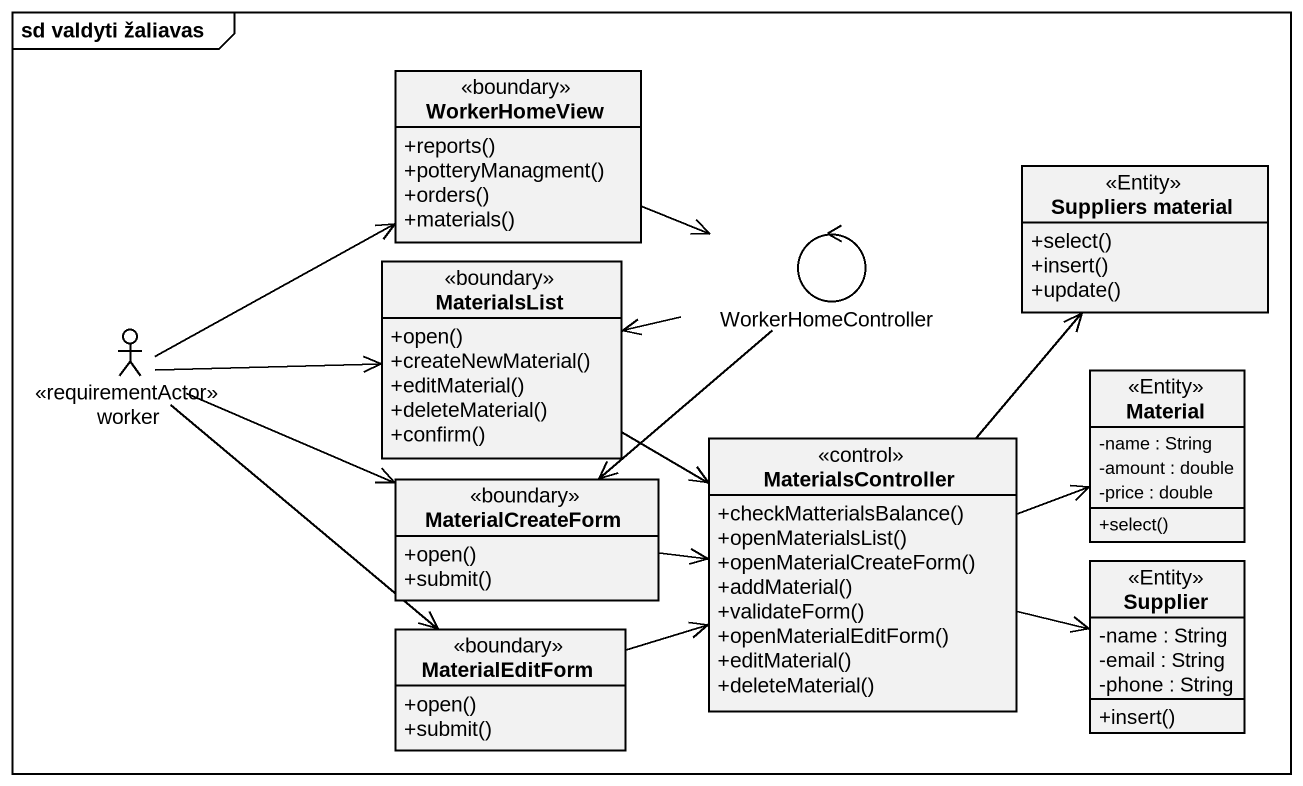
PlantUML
@startuml
mainframe sd valdyti žaliavas
allowmixing
hide circle
hide empty members
skinparam classAttributeIconSize 0
class WorkerHomeView <<boundary>> {
  +reports()
  +potteryManagment()
  +orders()
  +materials()
}
class "Suppliers material" as Suppliers_material <<Entity>> {
  +select()
  +insert()
  +update()
}
class MaterialsList <<boundary>> {
  +open()
  +createNewMaterial()
  +editMaterial()
  +deleteMaterial()
  +confirm()
}
control WorkerHomeController
actor worker <<requirementActor>>
class Material <<Entity>> {
  -name : String
  -amount : double
  -price : double
  +select()
}
class MaterialCreateForm <<boundary>> {
  +open()
  +submit()
}
class MaterialsController <<control>> {
  +checkMatterialsBalance()
  +openMaterialsList()
  +openMaterialCreateForm()
  +addMaterial()
  +validateForm()
  +openMaterialEditForm()
  +editMaterial()
  +deleteMaterial()
}
class Supplier <<Entity>> {
  -name : String
  -email : String
  -phone : String
  +insert()
}
class MaterialEditForm <<boundary>> {
  +open()
  +submit()
}
WorkerHomeView -right-> WorkerHomeController
MaterialsList -right-> MaterialsController
WorkerHomeController -left-> MaterialsList
WorkerHomeController --> MaterialCreateForm
worker -right-> WorkerHomeView
worker -right-> MaterialsList
worker -right-> MaterialCreateForm
worker --> MaterialEditForm
MaterialCreateForm -right-> MaterialsController
MaterialsController -up-> Suppliers_material
MaterialsController -right-> Material
MaterialsController -right-> Supplier
MaterialEditForm -right-> MaterialsController
@enduml
